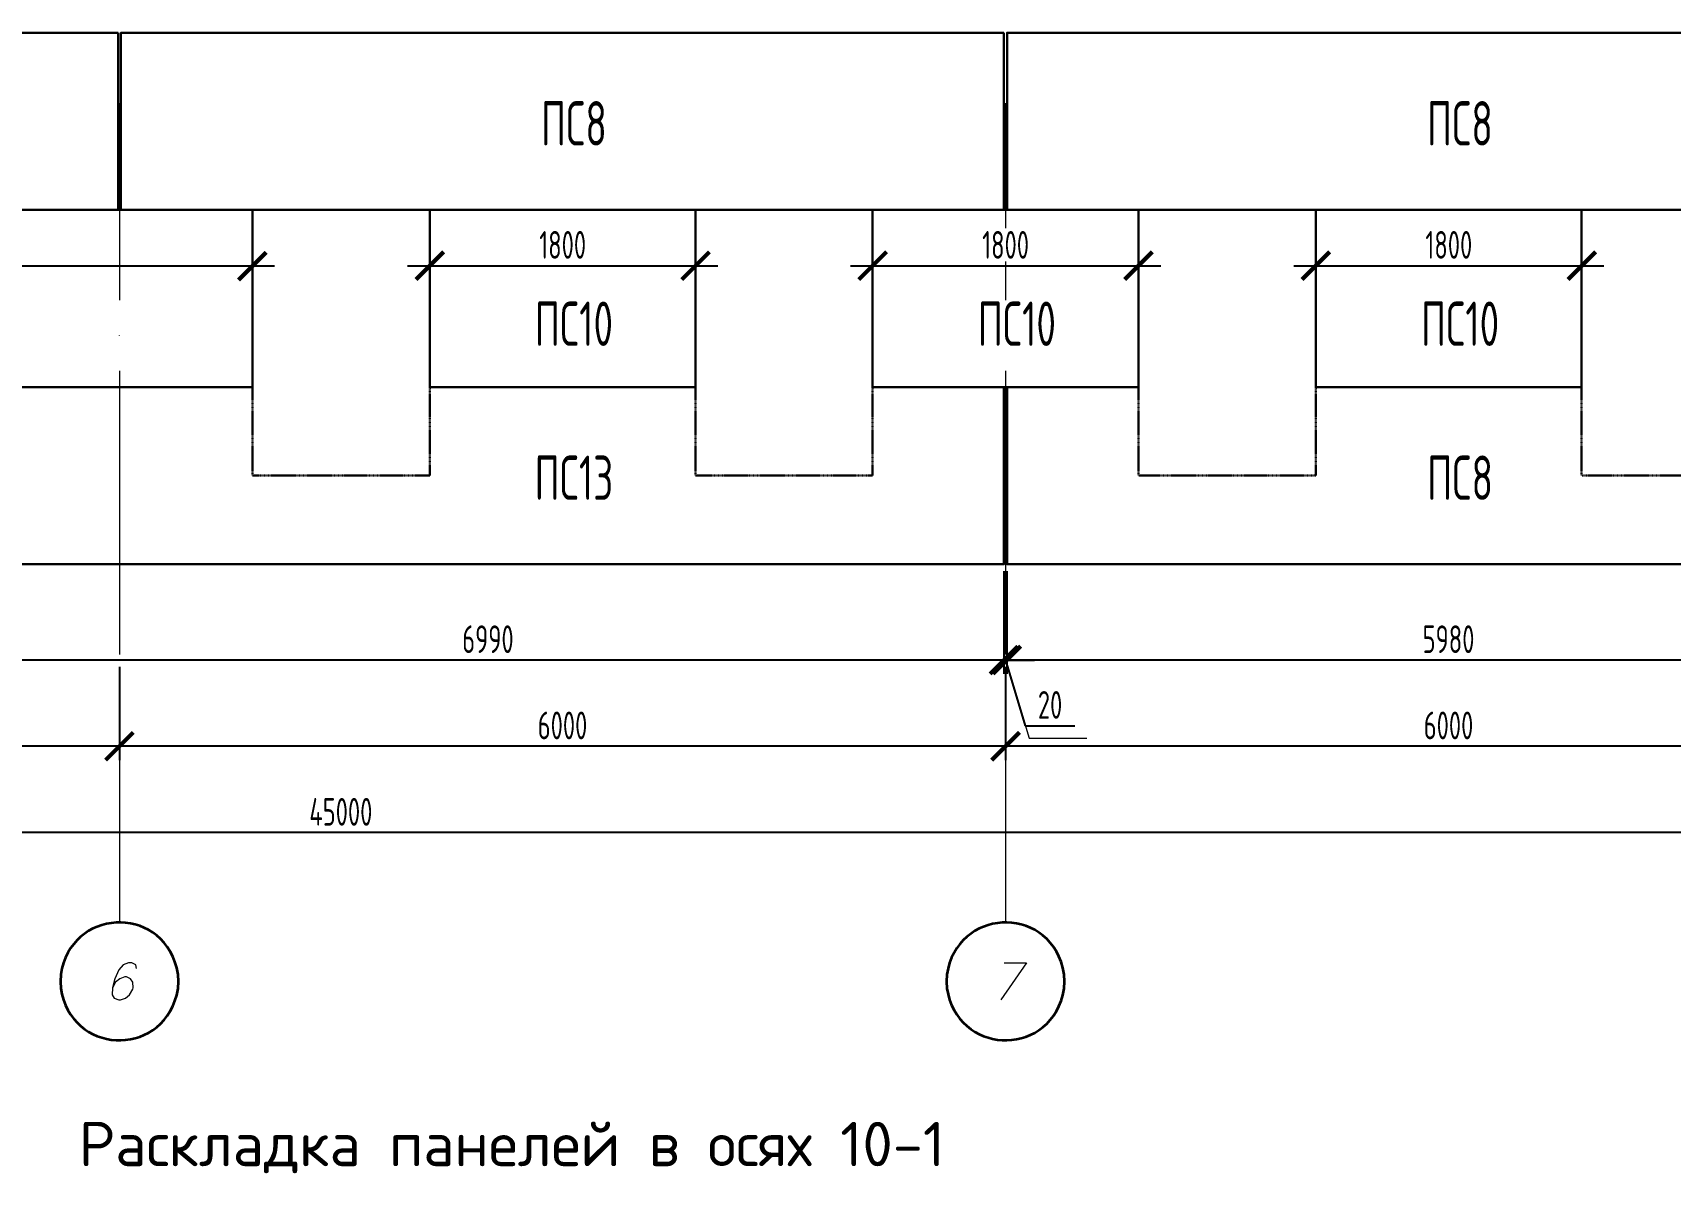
# Model space of a CAD drawing. Header units: millimetres. Extents: x 148937 to 2048786, y 870 to 351006.
# Drawn here: x 674958 to 686045, y 253212 to 260934 of the extents above; entities that cross this region are included whole.
import ezdxf

# ---------------------------------------------------------------- set-up
doc = ezdxf.new("R2010")
doc.units = ezdxf.units.MM
doc.linetypes.add('_ШТР__2__1_', pattern=[3, 2, -1])
doc.layers.get('Defpoints').update_dxf_attribs({"color": 4})
doc.layers.add('PDF _Геометрия', color=7, linetype='Continuous')
doc.layers.add('PDF _Сплошная заливка', color=7, linetype='Continuous', true_color=0x007eff)
doc.layers.add('Размер', color=72, linetype='Continuous', lineweight=0)
doc.layers.add('Текстовые примечания', color=52, linetype='Continuous', lineweight=25)
doc.styles.add('_PP_Text Style', font='cs_gost2304.shx', dxfattribs={"width": 0.8})
doc.styles.add('ICOCPEUR', font='isocpeur.ttf', dxfattribs={"height": 2})
doc.dimstyles.new('_PP_DIM Style', dxfattribs={"dimtxt": 2.5, "dimasz": 2.5, "dimexe": 1.25, "dimexo": 0.625, "dimtad": 1, "dimdec": 0, "dimrnd": 0.001, "dimtxsty": '_PP_Text Style', "dimblk": 'ARCHTICK', "dimcen": 2.5, "dimdle": 2, "dimadec": 0, "dimazin": 2, "dimtfac": 0.75, "dimtdec": 0, "dimtmove": 1, "dimatfit": 3, "dimfxl": 1, "dimtfill": 1, "dimtolj": 1, "dimarcsym": 0})

# ---------------------------------------------------------------- blocks, each defined once
blk = doc.blocks.new('_ArchTick')
at = {"color": 0, "linetype": 'ByBlock', "const_width": 0.15}
blk.add_lwpolyline([(-0.5, -0.5), (0.5, 0.5)], dxfattribs=at)
blk = doc.blocks.new('*D276')
at = {"layer": 'Defpoints', "color": 0, "ltscale": 75, "transparency": 16777216}
for p in [(654546, 256103), (699543, 256103), (654546, 255519)]:
    blk.add_point(p, dxfattribs=at)
at = {"layer": 'Размер', "color": 0, "lineweight": -2, "ltscale": 75, "transparency": 16777216}
for p, q in [((654546, 256056), (654546, 255425)), ((699543, 256056), (699543, 255425)), ((699693, 255519), (654396, 255519))]:
    blk.add_line(p, q, dxfattribs=at)
at = {"layer": 'Размер', "color": 0, "lineweight": -2, "ltscale": 75, "transparency": 16777216, "xscale": 187.5, "yscale": 187.5, "zscale": 187.5, "rotation": 180}
blk.add_blockref('_ArchTick', (654546, 255519), dxfattribs=at)
at = {"layer": 'Размер', "color": 0, "lineweight": -2, "ltscale": 75, "transparency": 16777216, "xscale": 187.5, "yscale": 187.5, "zscale": 187.5}
blk.add_blockref('_ArchTick', (699543, 255519), dxfattribs=at)
at = {"layer": 'Размер', "color": 0, "ltscale": 75, "transparency": 16777216, "insert": (677044, 255659), "char_height": 187.5, "attachment_point": 5, "style": '_PP_Text Style', "bg_fill": 3, "box_fill_scale": 1.1, "bg_fill_color": 256, "bg_fill_true_color": 13158600, "bg_fill_transparency": 0}
blk.add_mtext('\\A1;45000', dxfattribs=at)
blk = doc.blocks.new('*D277')
at = {"layer": 'Defpoints', "color": 0, "ltscale": 75, "transparency": 16777216}
for p in [(681545, 256687), (687543, 256687), (681545, 256103)]:
    blk.add_point(p, dxfattribs=at)
at = {"layer": 'Размер', "color": 0, "lineweight": -2, "ltscale": 75, "transparency": 16777216}
for p, q in [((681545, 256640), (681545, 256009)), ((687543, 256640), (687543, 256009)), ((687693, 256103), (681395, 256103))]:
    blk.add_line(p, q, dxfattribs=at)
at = {"layer": 'Размер', "color": 0, "lineweight": -2, "ltscale": 75, "transparency": 16777216, "xscale": 187.5, "yscale": 187.5, "zscale": 187.5, "rotation": 180}
blk.add_blockref('_ArchTick', (681545, 256103), dxfattribs=at)
at = {"layer": 'Размер', "color": 0, "lineweight": -2, "ltscale": 75, "transparency": 16777216, "xscale": 187.5, "yscale": 187.5, "zscale": 187.5}
blk.add_blockref('_ArchTick', (687543, 256103), dxfattribs=at)
at = {"layer": 'Размер', "color": 0, "ltscale": 75, "transparency": 16777216, "insert": (684544, 256244), "char_height": 187.5, "attachment_point": 5, "style": '_PP_Text Style', "bg_fill": 3, "box_fill_scale": 1.1, "bg_fill_color": 256, "bg_fill_true_color": 13158600, "bg_fill_transparency": 0}
blk.add_mtext('\\A1;6000', dxfattribs=at)
blk = doc.blocks.new('*D241')
at = {"layer": 'Defpoints', "color": 0, "ltscale": 75, "transparency": 16777216}
for p in [(675545, 256687), (681545, 256687), (675545, 256103)]:
    blk.add_point(p, dxfattribs=at)
at = {"layer": 'Размер', "color": 0, "lineweight": -2, "ltscale": 75, "transparency": 16777216}
for p, q in [((675545, 256640), (675545, 256009)), ((681545, 256640), (681545, 256009)), ((681695, 256103), (675395, 256103))]:
    blk.add_line(p, q, dxfattribs=at)
at = {"layer": 'Размер', "color": 0, "lineweight": -2, "ltscale": 75, "transparency": 16777216, "xscale": 187.5, "yscale": 187.5, "zscale": 187.5, "rotation": 180}
blk.add_blockref('_ArchTick', (675545, 256103), dxfattribs=at)
at = {"layer": 'Размер', "color": 0, "lineweight": -2, "ltscale": 75, "transparency": 16777216, "xscale": 187.5, "yscale": 187.5, "zscale": 187.5}
blk.add_blockref('_ArchTick', (681545, 256103), dxfattribs=at)
at = {"layer": 'Размер', "color": 0, "ltscale": 75, "transparency": 16777216, "insert": (678545, 256244), "char_height": 187.5, "attachment_point": 5, "style": '_PP_Text Style', "bg_fill": 3, "box_fill_scale": 1.1, "bg_fill_color": 256, "bg_fill_true_color": 13158600, "bg_fill_transparency": 0}
blk.add_mtext('\\A1;6000', dxfattribs=at)
blk = doc.blocks.new('*D242')
at = {"layer": 'Defpoints', "color": 0, "ltscale": 75, "transparency": 16777216}
for p in [(669545, 256687), (675545, 256687), (669545, 256103)]:
    blk.add_point(p, dxfattribs=at)
at = {"layer": 'Размер', "color": 0, "lineweight": -2, "ltscale": 75, "transparency": 16777216}
for p, q in [((669545, 256640), (669545, 256009)), ((675545, 256640), (675545, 256009)), ((675695, 256103), (669395, 256103))]:
    blk.add_line(p, q, dxfattribs=at)
at = {"layer": 'Размер', "color": 0, "lineweight": -2, "ltscale": 75, "transparency": 16777216, "xscale": 187.5, "yscale": 187.5, "zscale": 187.5, "rotation": 180}
blk.add_blockref('_ArchTick', (669545, 256103), dxfattribs=at)
at = {"layer": 'Размер', "color": 0, "lineweight": -2, "ltscale": 75, "transparency": 16777216, "xscale": 187.5, "yscale": 187.5, "zscale": 187.5}
blk.add_blockref('_ArchTick', (675545, 256103), dxfattribs=at)
at = {"layer": 'Размер', "color": 0, "ltscale": 75, "transparency": 16777216, "insert": (672545, 256244), "char_height": 187.5, "attachment_point": 5, "style": '_PP_Text Style', "bg_fill": 3, "box_fill_scale": 1.1, "bg_fill_color": 256, "bg_fill_true_color": 13158600, "bg_fill_transparency": 0}
blk.add_mtext('\\A1;6000', dxfattribs=at)
blk = doc.blocks.new('*D282')
at = {"layer": 'Defpoints', "color": 0, "ltscale": 75, "transparency": 16777216}
for p in [(681553, 257336), (687534, 257336), (681553, 256687)]:
    blk.add_point(p, dxfattribs=at)
at = {"layer": 'Размер', "color": 0, "lineweight": -2, "ltscale": 75, "transparency": 16777216}
for p, q in [((681553, 257289), (681553, 256594)), ((687534, 257289), (687534, 256594)), ((687684, 256687), (681403, 256687))]:
    blk.add_line(p, q, dxfattribs=at)
at = {"layer": 'Размер', "color": 0, "lineweight": -2, "ltscale": 75, "transparency": 16777216, "xscale": 187.5, "yscale": 187.5, "zscale": 187.5, "rotation": 180}
blk.add_blockref('_ArchTick', (681553, 256687), dxfattribs=at)
at = {"layer": 'Размер', "color": 0, "lineweight": -2, "ltscale": 75, "transparency": 16777216, "xscale": 187.5, "yscale": 187.5, "zscale": 187.5}
blk.add_blockref('_ArchTick', (687534, 256687), dxfattribs=at)
at = {"layer": 'Размер', "color": 0, "ltscale": 75, "transparency": 16777216, "insert": (684544, 256828), "char_height": 187.5, "attachment_point": 5, "style": '_PP_Text Style', "bg_fill": 3, "box_fill_scale": 1.1, "bg_fill_color": 256, "bg_fill_true_color": 13158600, "bg_fill_transparency": 0}
blk.add_mtext('\\A1;5980', dxfattribs=at)
blk = doc.blocks.new('*D283')
at = {"layer": 'Defpoints', "color": 0, "ltscale": 75, "transparency": 16777216}
for p in [(681534, 257336), (681553, 257336), (681534, 256687)]:
    blk.add_point(p, dxfattribs=at)
at = {"layer": 'Размер', "color": 0, "lineweight": -2, "ltscale": 75, "transparency": 16777216}
for p, q in [((681534, 257289), (681534, 256594)), ((681553, 257289), (681553, 256594)), ((681534, 256687), (681346, 256687)), ((681553, 256687), (681534, 256687)), ((681553, 256687), (681534, 256687)), ((681544, 256687), (681677, 256242)), ((681553, 256687), (681741, 256687)), ((681677, 256242), (682014, 256242))]:
    blk.add_line(p, q, dxfattribs=at)
at = {"layer": 'Размер', "color": 0, "lineweight": -2, "ltscale": 75, "transparency": 16777216, "xscale": 187.5, "yscale": 187.5, "zscale": 187.5}
blk.add_blockref('_ArchTick', (681534, 256687), dxfattribs=at)
at = {"layer": 'Размер', "color": 0, "lineweight": -2, "ltscale": 75, "transparency": 16777216, "xscale": 187.5, "yscale": 187.5, "zscale": 187.5, "rotation": 180}
blk.add_blockref('_ArchTick', (681553, 256687), dxfattribs=at)
at = {"layer": 'Размер', "color": 0, "ltscale": 75, "transparency": 16777216, "insert": (681846, 256383), "char_height": 187.5, "attachment_point": 5, "style": '_PP_Text Style', "bg_fill": 3, "box_fill_scale": 1.1, "bg_fill_color": 256, "bg_fill_true_color": 13158600, "bg_fill_transparency": 0}
blk.add_mtext('\\A1;20', dxfattribs=at)
blk = doc.blocks.new('*D284')
at = {"layer": 'Defpoints', "color": 0, "ltscale": 75, "transparency": 16777216}
for p in [(674546, 257336), (681534, 257336), (674546, 256687)]:
    blk.add_point(p, dxfattribs=at)
at = {"layer": 'Размер', "color": 0, "lineweight": -2, "ltscale": 75, "transparency": 16777216}
for p, q in [((674546, 257289), (674546, 256594)), ((681534, 257289), (681534, 256594)), ((681684, 256687), (674396, 256687))]:
    blk.add_line(p, q, dxfattribs=at)
at = {"layer": 'Размер', "color": 0, "lineweight": -2, "ltscale": 75, "transparency": 16777216, "xscale": 187.5, "yscale": 187.5, "zscale": 187.5, "rotation": 180}
blk.add_blockref('_ArchTick', (674546, 256687), dxfattribs=at)
at = {"layer": 'Размер', "color": 0, "lineweight": -2, "ltscale": 75, "transparency": 16777216, "xscale": 187.5, "yscale": 187.5, "zscale": 187.5}
blk.add_blockref('_ArchTick', (681534, 256687), dxfattribs=at)
at = {"layer": 'Размер', "color": 0, "ltscale": 75, "transparency": 16777216, "insert": (678040, 256828), "char_height": 187.5, "attachment_point": 5, "style": '_PP_Text Style', "bg_fill": 3, "box_fill_scale": 1.1, "bg_fill_color": 256, "bg_fill_true_color": 13158600, "bg_fill_transparency": 0}
blk.add_mtext('\\A1;6990', dxfattribs=at)
blk = doc.blocks.new('*D261')
at = {"layer": 'Defpoints', "color": 0, "ltscale": 75, "transparency": 16777216}
for p in [(677646, 259357), (679446, 259357), (679446, 259357)]:
    blk.add_point(p, dxfattribs=at)
at = {"layer": 'Размер', "color": 0, "lineweight": -2, "ltscale": 75, "transparency": 16777216}
for p, q in [((677646, 259404), (677646, 259451)), ((679446, 259404), (679446, 259451)), ((677496, 259357), (679596, 259357))]:
    blk.add_line(p, q, dxfattribs=at)
at = {"layer": 'Размер', "color": 0, "lineweight": -2, "ltscale": 75, "transparency": 16777216, "xscale": 187.5, "yscale": 187.5, "zscale": 187.5, "rotation": 180}
blk.add_blockref('_ArchTick', (677646, 259357), dxfattribs=at)
at = {"layer": 'Размер', "color": 0, "lineweight": -2, "ltscale": 75, "transparency": 16777216, "xscale": 187.5, "yscale": 187.5, "zscale": 187.5}
blk.add_blockref('_ArchTick', (679446, 259357), dxfattribs=at)
at = {"layer": 'Размер', "color": 0, "ltscale": 75, "transparency": 16777216, "insert": (678546, 259498), "char_height": 187.5, "attachment_point": 5, "style": '_PP_Text Style', "bg_fill": 3, "box_fill_scale": 1.1, "bg_fill_color": 256, "bg_fill_true_color": 13158600, "bg_fill_transparency": 0}
blk.add_mtext('\\A1;1800', dxfattribs=at)
blk = doc.blocks.new('*D262')
at = {"layer": 'Defpoints', "color": 0, "ltscale": 75, "transparency": 16777216}
for p in [(680645, 259357), (682445, 259357), (682445, 259357)]:
    blk.add_point(p, dxfattribs=at)
at = {"layer": 'Размер', "color": 0, "lineweight": -2, "ltscale": 75, "transparency": 16777216}
for p, q in [((680645, 259404), (680645, 259451)), ((682445, 259404), (682445, 259451)), ((680495, 259357), (682595, 259357))]:
    blk.add_line(p, q, dxfattribs=at)
at = {"layer": 'Размер', "color": 0, "lineweight": -2, "ltscale": 75, "transparency": 16777216, "xscale": 187.5, "yscale": 187.5, "zscale": 187.5, "rotation": 180}
blk.add_blockref('_ArchTick', (680645, 259357), dxfattribs=at)
at = {"layer": 'Размер', "color": 0, "lineweight": -2, "ltscale": 75, "transparency": 16777216, "xscale": 187.5, "yscale": 187.5, "zscale": 187.5}
blk.add_blockref('_ArchTick', (682445, 259357), dxfattribs=at)
at = {"layer": 'Размер', "color": 0, "ltscale": 75, "transparency": 16777216, "insert": (681545, 259498), "char_height": 187.5, "attachment_point": 5, "style": '_PP_Text Style', "bg_fill": 3, "box_fill_scale": 1.1, "bg_fill_color": 256, "bg_fill_true_color": 13158600, "bg_fill_transparency": 0}
blk.add_mtext('\\A1;1800', dxfattribs=at)
blk = doc.blocks.new('*D263')
at = {"layer": 'Defpoints', "color": 0, "ltscale": 75, "transparency": 16777216}
for p in [(683646, 259357), (685446, 259357), (685446, 259357)]:
    blk.add_point(p, dxfattribs=at)
at = {"layer": 'Размер', "color": 0, "lineweight": -2, "ltscale": 75, "transparency": 16777216}
for p, q in [((683646, 259404), (683646, 259451)), ((685446, 259404), (685446, 259451)), ((683496, 259357), (685596, 259357))]:
    blk.add_line(p, q, dxfattribs=at)
at = {"layer": 'Размер', "color": 0, "lineweight": -2, "ltscale": 75, "transparency": 16777216, "xscale": 187.5, "yscale": 187.5, "zscale": 187.5, "rotation": 180}
blk.add_blockref('_ArchTick', (683646, 259357), dxfattribs=at)
at = {"layer": 'Размер', "color": 0, "lineweight": -2, "ltscale": 75, "transparency": 16777216, "xscale": 187.5, "yscale": 187.5, "zscale": 187.5}
blk.add_blockref('_ArchTick', (685446, 259357), dxfattribs=at)
at = {"layer": 'Размер', "color": 0, "ltscale": 75, "transparency": 16777216, "insert": (684546, 259498), "char_height": 187.5, "attachment_point": 5, "style": '_PP_Text Style', "bg_fill": 3, "box_fill_scale": 1.1, "bg_fill_color": 256, "bg_fill_true_color": 13158600, "bg_fill_transparency": 0}
blk.add_mtext('\\A1;1800', dxfattribs=at)
blk = doc.blocks.new('*D330')
at = {"layer": 'Defpoints', "color": 0, "ltscale": 75, "transparency": 16777216}
for p in [(669186, 259354), (669186, 259354), (676445, 259354)]:
    blk.add_point(p, dxfattribs=at)
at = {"layer": 'Размер', "color": 0, "lineweight": -2, "ltscale": 75, "transparency": 16777216}
for p, q in [((669186, 259400), (669186, 259447)), ((676445, 259400), (676445, 259447)), ((676595, 259354), (669036, 259354))]:
    blk.add_line(p, q, dxfattribs=at)
at = {"layer": 'Размер', "color": 0, "lineweight": -2, "ltscale": 75, "transparency": 16777216, "xscale": 187.5, "yscale": 187.5, "zscale": 187.5, "rotation": 180}
blk.add_blockref('_ArchTick', (669186, 259354), dxfattribs=at)
at = {"layer": 'Размер', "color": 0, "lineweight": -2, "ltscale": 75, "transparency": 16777216, "xscale": 187.5, "yscale": 187.5, "zscale": 187.5}
blk.add_blockref('_ArchTick', (676445, 259354), dxfattribs=at)
at = {"layer": 'Размер', "color": 0, "ltscale": 75, "transparency": 16777216, "insert": (672815, 259494), "char_height": 187.5, "attachment_point": 5, "style": '_PP_Text Style', "bg_fill": 3, "box_fill_scale": 1.1, "bg_fill_color": 256, "bg_fill_true_color": 13158600, "bg_fill_transparency": 0}
blk.add_mtext('\\A1;7260', dxfattribs=at)

msp = doc.modelspace()

# ---------------------------------------------------------------- linework, layer by layer
at = {"layer": 'PDF _Геометрия', "color": 7, "lineweight": 30}
for points in [[(675536.12615, 260934.31892), (675536.12615, 259735.60785), (669185.965, 259735.60785), (669185.965, 260934.31892)], [(681533.97862, 260934.31892), (681533.97862, 259735.60785), (675555.46104, 259735.60785), (675555.46104, 260934.31892)], [(687533.97923, 260934.31892), (687533.97923, 259735.60785), (681555.46165, 259735.60785), (681555.46165, 260934.31892)], [(679445.90102, 259735.60868), (679445.90102, 258534.74935), (677645.68623, 258534.74935), (677645.68623, 259735.60868)], [(682444.82726, 259735.60868), (682444.82726, 258534.74935), (680644.61247, 258534.74935), (680644.61247, 259735.60868)], [(685443.75349, 259735.60868), (685443.75349, 258534.74935), (683645.68686, 258534.74935), (683645.68686, 259735.60868)]]:
    msp.add_lwpolyline(points, close=True, dxfattribs=at)
at = {"layer": 'PDF _Геометрия', "color": 7, "lineweight": 5}
for points in [[(675544.71871, 260457.41359), (675544.71871, 259123.36425)], [(681544.71932, 260457.41359), (681544.71932, 259123.36425)], [(675544.71871, 258884.90933), (675544.71871, 258887.05756)], [(675544.73196, 258644.30866), (675544.73196, 256723.79402)], [(681544.72759, 258644.30866), (681544.72759, 256723.79402)]]:
    msp.add_lwpolyline(points, dxfattribs=at)
at = {"layer": 'PDF _Геометрия', "color": 7, "lineweight": 30}
for points in [[(673235.37392, 258534.74935), (669185.96475, 258534.74935), (669185.96475, 259735.60868), (676444.82608, 259735.60868), (676444.82608, 258534.74935), (674545.79275, 258534.74935)], [(676444.82665, 258534.74935), (676444.82665, 259735.60785), (677645.68597, 259735.60785), (677645.68597, 258534.74935)], [(679445.90102, 258534.74935), (679445.90102, 259735.60785), (680644.61208, 259735.60785), (680644.61208, 258534.74935)], [(682444.82726, 258534.74935), (682444.82726, 259735.60785), (683645.68658, 259735.60785), (683645.68658, 258534.74935)], [(680644.61139, 258534.74935), (681533.97766, 258534.74935), (681533.97766, 257336.03829), (674545.79305, 257336.03829), (674545.79305, 258534.74935), (676444.8261, 258534.74935)], [(677645.68515, 258534.74935), (679445.89994, 258534.74935)], [(686644.612, 258534.74935), (687533.97827, 258534.74935), (687533.97827, 257336.03829), (681555.46058, 257336.03829), (681555.46058, 258534.74935), (682444.82671, 258534.74935)], [(683645.68576, 258534.74935), (685443.75239, 258534.74935)]]:
    msp.add_lwpolyline(points, dxfattribs=at)
at = {"layer": 'PDF _Геометрия', "color": 7, "linetype": '_ШТР__2__1_', "lineweight": 30}
for points in [[(677645.68597, 258534.74935), (677645.68597, 257935.39307), (676444.82665, 257935.39307), (676444.82665, 258534.74935)], [(680644.61208, 258534.74935), (680644.61208, 257935.39307), (679445.90102, 257935.39307), (679445.90102, 258534.74935)], [(683645.68658, 258534.74935), (683645.68658, 257935.39307), (682444.82726, 257935.39307), (682444.82726, 258534.74935)], [(686644.61282, 258534.74935), (686644.61282, 257935.39307), (685443.75349, 257935.39307), (685443.75349, 258534.74935)]]:
    msp.add_lwpolyline(points, dxfattribs=at)
at = {"layer": 'PDF _Геометрия', "color": 7, "lineweight": 15}
for points in [[(675660.72484, 254599.19461), (675656.42839, 254622.82511), (675628.50143, 254635.71448), (675607.01915, 254635.71448), (675570.49928, 254622.82511), (675540.42409, 254588.45347), (675514.64536, 254528.30309), (675497.45954, 254468.15272), (675495.31131, 254420.89171), (675510.3489, 254397.2612), (675540.42409, 254386.52006), (675551.16523, 254386.52006), (675585.53687, 254397.2612), (675613.46383, 254420.89171), (675634.94611, 254457.41158), (675637.09434, 254468.15272), (675634.94611, 254504.67259), (675619.90851, 254528.30309), (675591.98155, 254541.19246), (675581.24042, 254541.19246), (675546.86877, 254528.30309), (675518.94181, 254504.67259), (675497.45954, 254468.15272)], [(681536.12676, 254635.71518), (681686.5027, 254635.71518), (681512.49626, 254386.52076)]]:
    msp.add_lwpolyline(points, dxfattribs=at)
at = {"layer": 'PDF _Геометрия', "color": 7, "lineweight": 35}
for points in [[(675933.54915, 254418.74488), (675942.14206, 254463.85766), (675944.29029, 254511.11867), (675942.14206, 254558.37968), (675933.54915, 254603.49246)], [(681933.54976, 254418.74488), (681942.14267, 254463.85766), (681944.2909, 254511.11867), (681942.14267, 254558.37968), (681933.54976, 254603.49246)], [(675147.29781, 254558.37968), (675145.14958, 254511.11867), (675147.29781, 254463.85766)], [(681147.29842, 254558.37968), (681145.15019, 254511.11867), (681147.29842, 254463.85766)]]:
    msp.add_lwpolyline(points, dxfattribs=at)
for points in [[(675933.54915, 254603.49246), (675815.86207, 255036.39615), (675215.61148, 255001.12941), (675147.29781, 254558.37968)], [(681933.54976, 254603.49246), (681815.86269, 255036.39615), (681215.6121, 255001.12941), (681147.29842, 254558.37968)], [(675147.29781, 254463.85766), (675215.61148, 254021.10793), (675815.86207, 253985.84119), (675933.54915, 254418.74488)], [(681147.29842, 254463.85766), (681215.6121, 254021.10793), (681815.86269, 253985.84119), (681933.54976, 254418.74488)]]:
    msp.add_open_spline(points, degree=3, dxfattribs=at)

# ---------------------------------------------------------------- texts
at = {"layer": 'Текстовые примечания', "color": 7, "ltscale": 75, "char_height": 300, "attachment_point": 5}
for s, width, gutter_width, insert, style in [('\\pxqc;ПС8', 891.7464151, 75, (678622.0198, 260320.65612), '_PP_Text Style'), ('\\pxqc;ПС8', 891.7464151, 75, (684620.94662, 260320.65529), '_PP_Text Style'), ('\\pxqc;ПС10', 891.7464151, 75, (678622.02189, 258963.87085), '_PP_Text Style'), ('\\pxqc;ПС10', 891.7464151, 75, (681620.94812, 258963.87085), '_PP_Text Style'), ('\\pxqc;ПС10', 891.7464151, 75, (684622.02251, 258963.87085), '_PP_Text Style'), ('\\pxqc;ПС13', 891.7464151, 75, (678622.02162, 257921.0849), '_PP_Text Style'), ('\\pxqc;ПС8', 891.7464151, 75, (684622.02224, 257921.0849), '_PP_Text Style'), ('Раскладка панелей в осях 10-1', 6098.6229419, 3269.75341, (678202.66634, 253385.71726), 'ICOCPEUR')]:
    msp.add_mtext_dynamic_manual_height_columns(s, width=width, gutter_width=gutter_width, heights=[1198.7105], dxfattribs=dict(at, insert=insert, style=style))

# ---------------------------------------------------------------- dimensions: what is measured, and where the dimension line sits
at = {"layer": 'Размер', "color": 7, "ltscale": 75}
dim = msp.add_linear_dim(base=(654545.81632, 255518.63814), p1=(699542.5729, 256102.95607), p2=(654545.81632, 256102.95607), angle=180, text='45000', dimstyle='_PP_DIM Style', override={"dimscale": 75}, dxfattribs=at)
dim.commit()
dim.dimension.update_dxf_attribs({"geometry": '*D276', "text_midpoint": (677044.19461, 255659.26314)})

# ---------------------------------------------------------------- next in the draw order: linework, layer by layer
at = {"layer": 'PDF _Геометрия', "color": 7, "lineweight": 9}
msp.add_lwpolyline([(654446.97618, 255518.63799), (699643.5378, 255518.63799)], dxfattribs=at)

# ---------------------------------------------------------------- next in the draw order: dimensions: what is measured, and where the dimension line sits
at = {"layer": 'Размер', "color": 7, "ltscale": 75}
dim = msp.add_linear_dim(base=(669185.96475, 259353.55427), p1=(676444.82665, 259353.55427), p2=(669185.96475, 259353.55427), text='7260', dimstyle='_PP_DIM Style', override={"dimscale": 75}, dxfattribs=at)
dim.commit()
dim.dimension.update_dxf_attribs({"geometry": '*D330', "text_midpoint": (672815.3957, 259494.17927)})
for base, p1, p2, picture, middle in [((679445.90128, 259357.30427), (677645.68623, 259357.30427), (679445.90128, 259357.30427), '*D261', (678545.79376, 259497.92927)), ((682444.82752, 259357.30497), (680644.61247, 259357.30497), (682444.82752, 259357.30497), '*D262', (681544.71999, 259497.92997)), ((685445.90191, 259357.30427), (683645.68686, 259357.30427), (685445.90191, 259357.30427), '*D263', (684545.79439, 259497.92927))]:
    dim = msp.add_linear_dim(base=base, p1=p1, p2=p2, dimstyle='_PP_DIM Style', override={"dimscale": 75}, dxfattribs=at)
    dim.commit()
    dim.dimension.update_dxf_attribs({"geometry": picture, "text_midpoint": middle})
dim = msp.add_linear_dim(base=(681544.72759, 256102.95607), p1=(687542.57727, 256687.274), p2=(681544.72759, 256687.274), angle=180, text='6000', dimstyle='_PP_DIM Style', override={"dimscale": 75}, dxfattribs=at)
dim.commit()
dim.dimension.update_dxf_attribs({"geometry": '*D277', "text_midpoint": (684543.65243, 256243.58107)})

# ---------------------------------------------------------------- next in the draw order: linework, layer by layer
at = {"layer": 'PDF _Геометрия', "color": 7, "lineweight": 30}
msp.add_lwpolyline([(685443.75349, 258534.74935), (685443.75349, 259735.60785), (686644.61282, 259735.60785), (686644.61282, 258534.74935)], dxfattribs=at)

# ---------------------------------------------------------------- next in the draw order: dimensions: what is measured, and where the dimension line sits
at = {"layer": 'Размер', "color": 7, "ltscale": 75}
dim = msp.add_linear_dim(base=(675544.73196, 256102.95607), p1=(681544.72759, 256687.274), p2=(675544.73196, 256687.274), angle=180, dimstyle='_PP_DIM Style', override={"dimscale": 75}, dxfattribs=at)
dim.commit()
dim.dimension.update_dxf_attribs({"geometry": '*D241', "text_midpoint": (678544.72978, 256243.58107)})

# ---------------------------------------------------------------- next in the draw order: linework, layer by layer
at = {"layer": 'PDF _Геометрия', "color": 7, "lineweight": 9}
msp.add_lwpolyline([(681443.75236, 256102.95401), (687643.53768, 256102.95401)], dxfattribs=at)

# ---------------------------------------------------------------- next in the draw order: dimensions: what is measured, and where the dimension line sits
at = {"layer": 'Размер', "color": 7, "ltscale": 75}
dim = msp.add_linear_dim(base=(681553.32344, 256687.274), p1=(687533.98471, 257336.03829), p2=(681553.32344, 257336.03829), angle=180, text='5980', dimstyle='_PP_DIM Style', override={"dimscale": 75}, dxfattribs=at)
dim.commit()
dim.dimension.update_dxf_attribs({"geometry": '*D282', "text_midpoint": (684543.65408, 256827.899)})
dim = msp.add_linear_dim(base=(669544.73415, 256102.95607), p1=(675544.73196, 256687.274), p2=(669544.73415, 256687.274), angle=180, dimstyle='_PP_DIM Style', override={"dimscale": 75}, dxfattribs=at)
dim.commit()
dim.dimension.update_dxf_attribs({"geometry": '*D242', "text_midpoint": (672544.73306, 256243.58107)})

# ---------------------------------------------------------------- next in the draw order: linework, layer by layer
at = {"layer": 'PDF _Геометрия', "color": 7, "lineweight": 5}
for points in [[(675544.71871, 256485.34046), (675544.71871, 256487.48869)], [(675544.71871, 256244.73782), (675544.71871, 254910.68848)]]:
    msp.add_lwpolyline(points, dxfattribs=at)
at = {"layer": 'PDF _Геометрия', "color": 7, "lineweight": 9}
msp.add_lwpolyline([(675544.71871, 256023.47019), (675544.71871, 256302.7398)], close=True, dxfattribs=at)
for points in [[(669445.89927, 256102.95401), (675645.68459, 256102.95401)], [(675445.90207, 256102.95401), (681645.68739, 256102.95401)]]:
    msp.add_lwpolyline(points, dxfattribs=at)
at = {"layer": 'PDF _Сплошная заливка', "color": 7, "lineweight": 9, "transparency": 33554559}
for points in [[(675463.08719, 256036.35947), (675478.12479, 256019.17365), (675611.3149, 256186.73541)], [(675611.31543, 256186.73585), (675478.12531, 256019.17409), (675463.08772, 256036.35991)], [(675478.12417, 256019.17435), (675611.31429, 256186.73611), (675628.50011, 256169.55029)], [(675628.50055, 256169.55073), (675611.31473, 256186.73655), (675478.12461, 256019.17479)]]:
    msp.add_solid(points, dxfattribs=at)

# ---------------------------------------------------------------- next in the draw order: dimensions: what is measured, and where the dimension line sits
at = {"layer": 'Размер', "color": 7, "ltscale": 75}
dim = msp.add_linear_dim(base=(681533.9869, 256687.274), p1=(681553.32344, 257336.03829), p2=(681533.9869, 257336.03829), angle=180, text='20', dimstyle='_PP_DIM Style', override={"dimscale": 75}, dxfattribs=at)
dim.commit()
dim.dimension.update_dxf_attribs({"geometry": '*D283', "text_midpoint": (681724.12392, 256382.5865)})

# ---------------------------------------------------------------- next in the draw order: linework, layer by layer
at = {"layer": 'PDF _Геометрия', "color": 7, "lineweight": 9}
msp.add_lwpolyline([(681544.71932, 256023.47019), (681544.71932, 256302.7398)], close=True, dxfattribs=at)
at = {"layer": 'PDF _Геометрия', "color": 7, "lineweight": 5}
msp.add_lwpolyline([(681544.71932, 256244.73782), (681544.71932, 254910.68848)], dxfattribs=at)
at = {"layer": 'PDF _Сплошная заливка', "color": 7, "lineweight": 9, "transparency": 33554559}
for points in [[(681611.31386, 256186.73585), (681478.12374, 256019.17409), (681460.93792, 256036.35991)], [(681460.93966, 256036.35947), (681478.12549, 256019.17365), (681611.3156, 256186.73541)], [(681628.49898, 256169.55073), (681611.31316, 256186.73655), (681478.12304, 256019.17479)], [(681478.12479, 256019.17435), (681611.3149, 256186.73611), (681628.50073, 256169.55029)]]:
    msp.add_solid(points, dxfattribs=at)

# ---------------------------------------------------------------- next in the draw order: dimensions: what is measured, and where the dimension line sits
at = {"layer": 'Размер', "color": 7, "ltscale": 75}
dim = msp.add_linear_dim(base=(674545.79413, 256687.274), p1=(681533.9869, 257336.03829), p2=(674545.79413, 257336.03899), angle=180, text='6990', dimstyle='_PP_DIM Style', override={"dimscale": 75}, dxfattribs=at)
dim.commit()
dim.dimension.update_dxf_attribs({"geometry": '*D284', "text_midpoint": (678039.89052, 256827.899)})

# ---------------------------------------------------------------- next in the draw order: linework, layer by layer
at = {"layer": 'PDF _Геометрия', "color": 7, "lineweight": 9}
for points in [[(681533.97862, 256607.78839), (681533.97862, 256887.058)], [(681555.46002, 256607.78839), (681555.46002, 256887.058)]]:
    msp.add_lwpolyline(points, close=True, dxfattribs=at)
for points in [[(674444.82717, 256687.27439), (681634.94557, 256687.27439)], [(681533.97862, 256687.27439), (681385.75091, 256687.27439)], [(681454.49306, 256687.27439), (687634.94401, 256687.27439)], [(681533.97862, 256687.27439), (681555.4609, 256687.27439), (681533.97862, 256687.27439)], [(681544.71932, 256687.27439), (681703.68817, 256158.81037), (682094.66562, 256158.81037)], [(681555.46002, 256687.27439), (681703.68773, 256687.27439)]]:
    msp.add_lwpolyline(points, dxfattribs=at)
at = {"layer": 'PDF _Сплошная заливка', "color": 7, "lineweight": 9, "transparency": 33554559}
for points in [[(681452.34492, 256620.67767), (681467.38251, 256605.64008), (681602.72086, 256771.05361)], [(681452.34492, 256620.67767), (681467.38251, 256605.64008), (681602.72086, 256771.05361)], [(681467.3819, 256605.64069), (681602.72025, 256771.05422), (681617.75784, 256753.8684)], [(681467.3819, 256605.64069), (681602.72025, 256771.05422), (681617.75784, 256753.8684)], [(681622.05674, 256771.05405), (681486.7184, 256605.64052), (681471.6808, 256620.67811)], [(681622.05674, 256771.05405), (681486.7184, 256605.64052), (681471.6808, 256620.67811)], [(681637.09372, 256753.86893), (681622.05613, 256771.05475), (681486.71778, 256605.64121)], [(681637.09372, 256753.86893), (681622.05613, 256771.05475), (681486.71778, 256605.64121)]]:
    msp.add_solid(points, dxfattribs=at)

doc.saveas('drawing.dxf')
